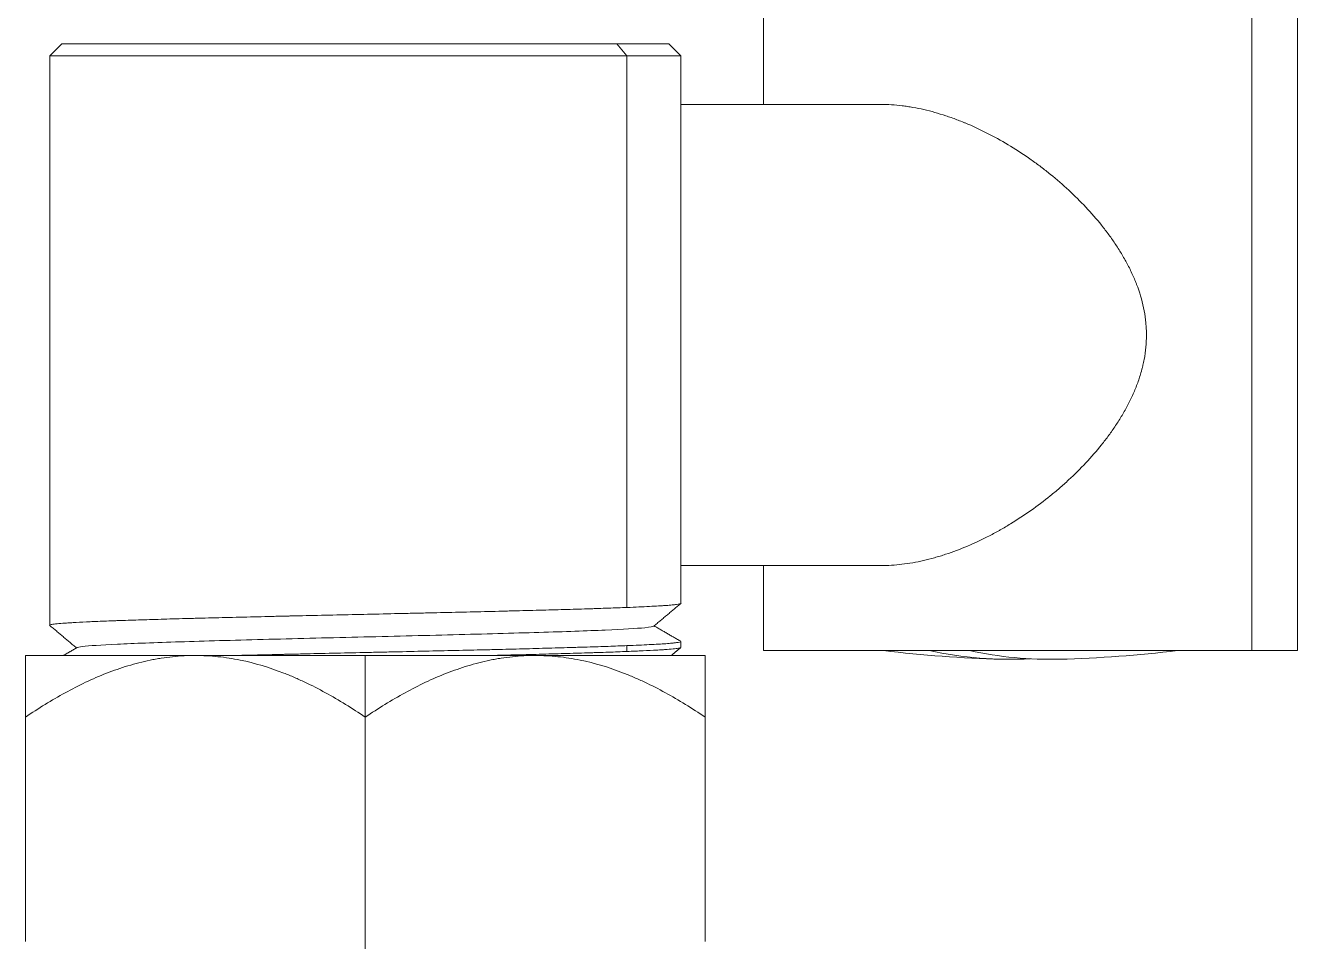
# Model space of a CAD drawing. Header units: millimetres. Extents: x 24958 to 25799, y 1150 to 1745.
# Drawn here: x 25244.7 to 25297.1, y 1458 to 1495.7 of the extents above; entities that cross this region are included whole.
import ezdxf

# ---------------------------------------------------------------- set-up
doc = ezdxf.new("R2010")
doc.units = ezdxf.units.MM

msp = doc.modelspace()

# ---------------------------------------------------------------- linework, layer by layer
at = {"linetype": 'Continuous', "lineweight": 18}
for p, q in [((25275.126, 1498.987), (25275.126, 1492.487)), ((25297.126, 1469.987), (25297.126, 1498.987)), ((25246.226, 1494.987), (25245.726, 1494.487)), ((25269.089, 1494.987), (25246.226, 1494.987)), ((25269.089, 1494.987), (25271.226, 1494.987)), ((25271.726, 1494.487), (25271.226, 1494.987)), ((25269.503, 1494.487), (25245.726, 1494.487)), ((25245.726, 1494.487), (25245.726, 1471.027)), ((25269.503, 1494.487), (25271.726, 1494.487)), ((25271.726, 1471.934), (25271.726, 1494.487)), ((25271.726, 1492.487), (25279.975, 1492.487)), ((25271.726, 1473.487), (25279.975, 1473.487)), ((25275.126, 1473.488), (25275.126, 1469.987)), ((25271.726, 1470.12), (25271.726, 1470.36)), ((25275.126, 1469.987), (25295.246, 1469.987)), ((25295.246, 1469.987), (25297.126, 1469.987)), ((25244.729, 1469.787), (25251.729, 1469.787)), ((25251.729, 1469.787), (25258.726, 1469.787)), ((25258.726, 1469.787), (25265.726, 1469.787)), ((25265.726, 1469.787), (25272.723, 1469.787)), ((25244.726, 1467.242), (25244.726, 1457.997)), ((25258.726, 1467.242), (25258.726, 1457.997)), ((25272.726, 1467.242), (25272.726, 1457.997))]:
    msp.add_line(p, q, dxfattribs=at)
at = {"linetype": 'Continuous', "lineweight": 13}
for p, q in [((25295.246, 1469.987), (25295.246, 1498.987)), ((25269.503, 1494.487), (25269.089, 1494.987)), ((25269.503, 1494.487), (25269.503, 1471.762)), ((25269.503, 1470.189), (25269.503, 1469.949)), ((25258.726, 1467.242), (25258.726, 1469.787)), ((25258.726, 1455.987), (25258.726, 1457.997))]:
    msp.add_line(p, q, dxfattribs=at)
at = {"linetype": 'Continuous', "lineweight": 18}
for start, end in [(262.9711, 268.6029), (271.3971, 277.0289)]:
    msp.add_arc((25286.126, 1519.088), 49.472, start, end, dxfattribs=at)
for centre, major_axis, start_param, end_param in [((25285.297, 1519.088), (0, -49.462), 6.16218, 6.313162), ((25286.955, 1519.088), (0, 49.462), 3.020588, 3.155226)]:
    msp.add_ellipse(centre, major_axis=major_axis, ratio=0.559193, start_param=start_param, end_param=end_param, dxfattribs=at)
for points, knots in [([(25279.975, 1473.487), (25280.256, 1473.487), (25280.542, 1473.506), (25281.123, 1473.576), (25281.419, 1473.628), (25281.869, 1473.731), (25282.02, 1473.769), (25282.21, 1473.823), (25282.286, 1473.844), (25282.363, 1473.867), (25282.477, 1473.902), (25282.554, 1473.927), (25282.934, 1474.052), (25283.236, 1474.167), (25283.837, 1474.422), (25284.135, 1474.562), (25284.505, 1474.754), (25284.579, 1474.793), (25284.689, 1474.853), (25284.726, 1474.873), (25284.799, 1474.913), (25284.982, 1475.016), (25285.163, 1475.121), (25285.59, 1475.382), (25285.869, 1475.566), (25286.413, 1475.95), (25286.678, 1476.151), (25287.067, 1476.465), (25287.195, 1476.572), (25287.447, 1476.791), (25287.572, 1476.902), (25287.941, 1477.244), (25288.177, 1477.478), (25288.629, 1477.96), (25288.845, 1478.208), (25289.154, 1478.593), (25289.254, 1478.723), (25289.448, 1478.987), (25289.542, 1479.121), (25289.724, 1479.395), (25289.813, 1479.535), (25289.939, 1479.748), (25289.981, 1479.82), (25290.062, 1479.965), (25290.101, 1480.038), (25290.216, 1480.258), (25290.288, 1480.407), (25290.422, 1480.71), (25290.484, 1480.863), (25290.597, 1481.175), (25290.648, 1481.333), (25290.704, 1481.535), (25290.715, 1481.576), (25290.736, 1481.657), (25290.746, 1481.698), (25290.775, 1481.821), (25290.792, 1481.903), (25290.838, 1482.15), (25290.862, 1482.316), (25290.893, 1482.649), (25290.901, 1482.816), (25290.901, 1483.068), (25290.9, 1483.152), (25290.894, 1483.279), (25290.891, 1483.321), (25290.885, 1483.406), (25290.868, 1483.616), (25290.838, 1483.824), (25290.746, 1484.317), (25290.656, 1484.638), (25290.528, 1484.992), (25290.513, 1485.031), (25290.484, 1485.109), (25290.438, 1485.225), (25290.389, 1485.34), (25290.289, 1485.567), (25290.217, 1485.715), (25290.065, 1486.007), (25289.985, 1486.15), (25289.818, 1486.432), (25289.73, 1486.571), (25289.548, 1486.845), (25289.453, 1486.98), (25289.307, 1487.18), (25289.257, 1487.246), (25289.156, 1487.378), (25289.105, 1487.443), (25288.846, 1487.766), (25288.629, 1488.015), (25288.178, 1488.496), (25287.944, 1488.728), (25287.459, 1489.178), (25287.208, 1489.395), (25286.82, 1489.71), (25286.689, 1489.813), (25286.422, 1490.015), (25286.286, 1490.114), (25285.873, 1490.406), (25285.593, 1490.591), (25285.024, 1490.938), (25284.736, 1491.101), (25284.149, 1491.406), (25283.851, 1491.547), (25283.51, 1491.692), (25283.472, 1491.708), (25283.396, 1491.739), (25283.358, 1491.755), (25283.244, 1491.801), (25283.016, 1491.89), (25282.789, 1491.971), (25282.335, 1492.121), (25282.034, 1492.206), (25281.584, 1492.31), (25281.434, 1492.34), (25281.21, 1492.38), (25281.135, 1492.392), (25280.986, 1492.415), (25280.912, 1492.425), (25280.544, 1492.469), (25280.256, 1492.487), (25279.975, 1492.487)], [0, 0, 0, 0, 0.03125, 0.03125, 0.0625, 0.0625, 0.078125, 0.078125, 0.082031, 0.085938, 0.085938, 0.09375, 0.09375, 0.125, 0.125, 0.15625, 0.15625, 0.164063, 0.164063, 0.167969, 0.167969, 0.171875, 0.1875, 0.1875, 0.21875, 0.21875, 0.25, 0.25, 0.265625, 0.265625, 0.28125, 0.28125, 0.3125, 0.3125, 0.34375, 0.34375, 0.359375, 0.359375, 0.375, 0.375, 0.390625, 0.390625, 0.398438, 0.398438, 0.40625, 0.40625, 0.421875, 0.421875, 0.4375, 0.4375, 0.453125, 0.453125, 0.457031, 0.457031, 0.460938, 0.460938, 0.46875, 0.46875, 0.484375, 0.484375, 0.5, 0.5, 0.507813, 0.507813, 0.511719, 0.511719, 0.515625, 0.53125, 0.53125, 0.5625, 0.5625, 0.566406, 0.566406, 0.570313, 0.578125, 0.578125, 0.59375, 0.59375, 0.609375, 0.609375, 0.625, 0.625, 0.640625, 0.640625, 0.648438, 0.648438, 0.65625, 0.65625, 0.6875, 0.6875, 0.71875, 0.71875, 0.75, 0.75, 0.765625, 0.765625, 0.78125, 0.78125, 0.8125, 0.8125, 0.84375, 0.84375, 0.875, 0.875, 0.878906, 0.878906, 0.882813, 0.882813, 0.890625, 0.90625, 0.90625, 0.9375, 0.9375, 0.953125, 0.953125, 0.960938, 0.960938, 0.96875, 0.96875, 1, 1, 1, 1]), ([(25245.726, 1471.027), (25245.726, 1471.036), (25245.746, 1471.045), (25245.824, 1471.064), (25245.885, 1471.073), (25246.047, 1471.092), (25246.148, 1471.101), (25246.301, 1471.113), (25246.332, 1471.116), (25246.399, 1471.12), (25246.433, 1471.123), (25246.54, 1471.13), (25246.617, 1471.135), (25246.859, 1471.149), (25247.039, 1471.158), (25247.434, 1471.177), (25247.65, 1471.186), (25248.002, 1471.2), (25248.124, 1471.205), (25248.313, 1471.212), (25248.378, 1471.215), (25248.476, 1471.218), (25248.509, 1471.22), (25248.576, 1471.222), (25248.878, 1471.233), (25249.198, 1471.243), (25249.795, 1471.262), (25250.107, 1471.271), (25250.759, 1471.29), (25251.099, 1471.3), (25251.542, 1471.312), (25251.632, 1471.314), (25251.767, 1471.318), (25251.812, 1471.319), (25251.903, 1471.321), (25252.131, 1471.327), (25252.363, 1471.333), (25252.924, 1471.347), (25253.306, 1471.356), (25254.086, 1471.375), (25254.484, 1471.384), (25255.094, 1471.399), (25255.299, 1471.404), (25255.558, 1471.41), (25255.61, 1471.411), (25255.714, 1471.413), (25255.766, 1471.414), (25255.923, 1471.418), (25256.028, 1471.42), (25256.551, 1471.432), (25256.971, 1471.441), (25257.813, 1471.46), (25258.236, 1471.469), (25259.083, 1471.488), (25259.508, 1471.498), (25259.988, 1471.509), (25260.041, 1471.51), (25260.148, 1471.512), (25260.201, 1471.513), (25260.361, 1471.517), (25260.679, 1471.524), (25260.994, 1471.531), (25261.619, 1471.545), (25262.03, 1471.554), (25262.841, 1471.573), (25263.241, 1471.583), (25263.832, 1471.597), (25264.028, 1471.602), (25264.271, 1471.608), (25264.319, 1471.609), (25264.416, 1471.611), (25264.56, 1471.615), (25264.703, 1471.619), (25265.174, 1471.63), (25265.539, 1471.64), (25266.246, 1471.658), (25266.587, 1471.668), (25267.245, 1471.687), (25267.563, 1471.696), (25267.906, 1471.707), (25267.944, 1471.708), (25268.019, 1471.711), (25268.131, 1471.714), (25268.388, 1471.722), (25268.598, 1471.73), (25269.007, 1471.744), (25269.263, 1471.753), (25269.503, 1471.762)], [0, 0, 0, 0, 0.037091, 0.037091, 0.075607, 0.075607, 0.114124, 0.114124, 0.123753, 0.123753, 0.133382, 0.133382, 0.15264, 0.15264, 0.191156, 0.191156, 0.229673, 0.229673, 0.248931, 0.248931, 0.25856, 0.25856, 0.263375, 0.263375, 0.268189, 0.306705, 0.306705, 0.345222, 0.345222, 0.383738, 0.383738, 0.393367, 0.393367, 0.398182, 0.398182, 0.402996, 0.422255, 0.422255, 0.460771, 0.460771, 0.499287, 0.499287, 0.518545, 0.518545, 0.52336, 0.52336, 0.528175, 0.528175, 0.537804, 0.537804, 0.57632, 0.57632, 0.614836, 0.614836, 0.653353, 0.653353, 0.658167, 0.658167, 0.662982, 0.662982, 0.672611, 0.691869, 0.691869, 0.730385, 0.730385, 0.768902, 0.768902, 0.78816, 0.78816, 0.792975, 0.792975, 0.797789, 0.807418, 0.807418, 0.845935, 0.845935, 0.884451, 0.884451, 0.922967, 0.922967, 0.927782, 0.927782, 0.932596, 0.942225, 0.961484, 0.961484, 1, 1, 1, 1]), ([(25269.503, 1471.762), (25269.677, 1471.769), (25270.005, 1471.783), (25270.438, 1471.804), (25270.687, 1471.818), (25270.831, 1471.826), (25270.859, 1471.828), (25270.914, 1471.831), (25270.94, 1471.833), (25271.019, 1471.838), (25271.068, 1471.842), (25271.209, 1471.852), (25271.292, 1471.859), (25271.436, 1471.872), (25271.558, 1471.886), (25271.638, 1471.9), (25271.697, 1471.914), (25271.715, 1471.92), (25271.723, 1471.927), (25271.723, 1471.928), (25271.723, 1471.928)], [0, 0, 0, 0, 0.124394, 0.248787, 0.373181, 0.373181, 0.404279, 0.404279, 0.435377, 0.435377, 0.497574, 0.497574, 0.621968, 0.621968, 0.746361, 0.870755, 0.870755, 0.995148, 0.995148, 1, 1, 1, 1]), ([(25246.845, 1470.105), (25246.868, 1470.121), (25247.104, 1470.169), (25248.322, 1470.25), (25250.947, 1470.347), (25254.44, 1470.444), (25258.411, 1470.541), (25262.418, 1470.638), (25266.012, 1470.735), (25268.794, 1470.832), (25270.278, 1470.918), (25270.59, 1470.973), (25270.612, 1470.995)], [0, 0, 0, 0, 0.054032, 0.162933, 0.271833, 0.380734, 0.489634, 0.598535, 0.707436, 0.816336, 0.925237, 1, 1, 1, 1]), ([(25271.726, 1470.36), (25271.726, 1470.358), (25271.721, 1470.349), (25271.677, 1470.333), (25271.596, 1470.319), (25271.519, 1470.309), (25271.476, 1470.304), (25271.428, 1470.299), (25271.394, 1470.295), (25271.376, 1470.293), (25271.284, 1470.285), (25271.2, 1470.278), (25271.013, 1470.264), (25270.805, 1470.25), (25270.435, 1470.23), (25270.148, 1470.217), (25269.841, 1470.203), (25269.677, 1470.196), (25269.503, 1470.189)], [0, 0, 0, 0, 0.042833, 0.162478, 0.282124, 0.282124, 0.341947, 0.371859, 0.371859, 0.40177, 0.40177, 0.521416, 0.521416, 0.641062, 0.760708, 0.880354, 0.880354, 1, 1, 1, 1]), ([(25269.503, 1470.189), (25269.263, 1470.18), (25268.751, 1470.161), (25268.175, 1470.142), (25267.794, 1470.13), (25267.717, 1470.127), (25267.561, 1470.123), (25267.324, 1470.116), (25267.081, 1470.108), (25266.586, 1470.094), (25266.245, 1470.085), (25265.539, 1470.066), (25265.174, 1470.057), (25264.61, 1470.042), (25264.419, 1470.038), (25264.177, 1470.032), (25264.128, 1470.031), (25264.031, 1470.028), (25263.981, 1470.027), (25263.834, 1470.023), (25263.736, 1470.021), (25263.241, 1470.009), (25262.841, 1470), (25262.029, 1469.981), (25261.618, 1469.972), (25260.786, 1469.953), (25260.365, 1469.943), (25259.832, 1469.931), (25259.725, 1469.929), (25259.511, 1469.924), (25259.191, 1469.917), (25258.872, 1469.91), (25258.235, 1469.896), (25257.812, 1469.887), (25256.971, 1469.868), (25256.551, 1469.858), (25255.926, 1469.844), (25255.717, 1469.839), (25255.458, 1469.834), (25255.406, 1469.832), (25255.302, 1469.83), (25255.147, 1469.826), (25254.994, 1469.823), (25254.484, 1469.811), (25254.086, 1469.802), (25253.629, 1469.791), (25253.563, 1469.789), (25253.498, 1469.788)], [0, 0, 0, 0, 0.070574, 0.141148, 0.141148, 0.158792, 0.158792, 0.176435, 0.211722, 0.211722, 0.282296, 0.282296, 0.352871, 0.352871, 0.388158, 0.388158, 0.396979, 0.396979, 0.405801, 0.405801, 0.423445, 0.423445, 0.494019, 0.494019, 0.564593, 0.564593, 0.635167, 0.635167, 0.652811, 0.652811, 0.670454, 0.705741, 0.705741, 0.776315, 0.776315, 0.846889, 0.846889, 0.882177, 0.882177, 0.890998, 0.890998, 0.89982, 0.917464, 0.917464, 0.988038, 0.988038, 1, 1, 1, 1]), ([(25264.016, 1469.788), (25264.085, 1469.789), (25264.154, 1469.791), (25264.271, 1469.794), (25264.319, 1469.795), (25264.416, 1469.797), (25264.56, 1469.801), (25264.703, 1469.804), (25265.174, 1469.816), (25265.539, 1469.825), (25266.246, 1469.844), (25266.587, 1469.854), (25267.245, 1469.873), (25267.563, 1469.882), (25267.906, 1469.893), (25267.944, 1469.894), (25268.019, 1469.896), (25268.131, 1469.9), (25268.388, 1469.908), (25268.598, 1469.915), (25269.007, 1469.929), (25269.263, 1469.939), (25269.503, 1469.949)], [0, 0, 0, 0, 0.031093, 0.031093, 0.053114, 0.053114, 0.075134, 0.119176, 0.119176, 0.29534, 0.29534, 0.471505, 0.471505, 0.64767, 0.64767, 0.669691, 0.669691, 0.691711, 0.735753, 0.823835, 0.823835, 1, 1, 1, 1]), ([(25269.503, 1469.949), (25269.743, 1469.958), (25269.964, 1469.968), (25270.369, 1469.987), (25270.553, 1469.996), (25270.8, 1470.01), (25270.878, 1470.015), (25270.987, 1470.022), (25271.023, 1470.024), (25271.09, 1470.029), (25271.123, 1470.032), (25271.279, 1470.043), (25271.383, 1470.053), (25271.551, 1470.072), (25271.615, 1470.081), (25271.68, 1470.095), (25271.696, 1470.1), (25271.713, 1470.107), (25271.72, 1470.11), (25271.723, 1470.114), (25271.725, 1470.116), (25271.726, 1470.118), (25271.726, 1470.119), (25271.726, 1470.119), (25271.726, 1470.12)], [0, 0, 0, 0, 0.165645, 0.165645, 0.331291, 0.331291, 0.414113, 0.414113, 0.455525, 0.455525, 0.496936, 0.496936, 0.662582, 0.662582, 0.828227, 0.828227, 0.91105, 0.91105, 0.952461, 0.973167, 0.973167, 0.993872, 0.993872, 1, 1, 1, 1]), ([(25244.726, 1467.242), (25244.994, 1467.424), (25245.264, 1467.599), (25245.81, 1467.935), (25246.085, 1468.096), (25246.64, 1468.4), (25247.201, 1468.688), (25248.062, 1469.062), (25248.651, 1469.268), (25249.248, 1469.448), (25249.55, 1469.526), (25249.934, 1469.605), (25250.012, 1469.62), (25250.128, 1469.641), (25250.166, 1469.648), (25250.244, 1469.661), (25250.438, 1469.693), (25250.633, 1469.718), (25251.101, 1469.767), (25251.413, 1469.784), (25251.727, 1469.783)], [0, 0, 0, 0, 0.125, 0.125, 0.25, 0.25, 0.375, 0.5, 0.625, 0.625, 0.75, 0.75, 0.78125, 0.78125, 0.796875, 0.796875, 0.8125, 0.875, 0.875, 1, 1, 1, 1]), ([(25244.726, 1469.783), (25244.726, 1469.783), (25244.726, 1469.767), (25244.726, 1469.703), (25244.726, 1469.656), (25244.726, 1469.471), (25244.726, 1469.29), (25244.726, 1469.031), (25244.726, 1469.002), (25244.726, 1468.942), (25244.726, 1468.849), (25244.726, 1468.751), (25244.726, 1468.548), (25244.726, 1468.403), (25244.726, 1468.097), (25244.726, 1467.936), (25244.726, 1467.599), (25244.726, 1467.424), (25244.726, 1467.242)], [0, 0, 0, 0, 0.125, 0.125, 0.25, 0.25, 0.5, 0.5, 0.53125, 0.53125, 0.5625, 0.625, 0.625, 0.75, 0.75, 0.875, 0.875, 1, 1, 1, 1]), ([(25251.727, 1469.783), (25252.04, 1469.783), (25252.349, 1469.767), (25252.964, 1469.703), (25253.269, 1469.656), (25254.177, 1469.471), (25254.774, 1469.29), (25255.438, 1469.031), (25255.511, 1469.002), (25255.658, 1468.942), (25255.876, 1468.849), (25256.093, 1468.751), (25256.523, 1468.548), (25256.806, 1468.403), (25257.365, 1468.097), (25257.641, 1467.936), (25258.188, 1467.599), (25258.458, 1467.424), (25258.726, 1467.242)], [0, 0, 0, 0, 0.125, 0.125, 0.25, 0.25, 0.5, 0.5, 0.53125, 0.53125, 0.5625, 0.625, 0.625, 0.75, 0.75, 0.875, 0.875, 1, 1, 1, 1]), ([(25258.726, 1467.242), (25258.994, 1467.424), (25259.264, 1467.599), (25259.809, 1467.935), (25260.085, 1468.096), (25260.64, 1468.4), (25261.201, 1468.688), (25262.062, 1469.062), (25262.651, 1469.268), (25263.248, 1469.448), (25263.55, 1469.526), (25263.934, 1469.605), (25264.012, 1469.62), (25264.128, 1469.641), (25264.166, 1469.648), (25264.244, 1469.661), (25264.438, 1469.693), (25264.633, 1469.718), (25265.101, 1469.767), (25265.413, 1469.784), (25265.727, 1469.783)], [0, 0, 0, 0, 0.125, 0.125, 0.25, 0.25, 0.375, 0.5, 0.625, 0.625, 0.75, 0.75, 0.78125, 0.78125, 0.796875, 0.796875, 0.8125, 0.875, 0.875, 1, 1, 1, 1]), ([(25265.727, 1469.783), (25266.04, 1469.783), (25266.349, 1469.767), (25266.964, 1469.703), (25267.269, 1469.656), (25268.177, 1469.471), (25268.774, 1469.29), (25269.438, 1469.031), (25269.511, 1469.002), (25269.658, 1468.942), (25269.876, 1468.849), (25270.093, 1468.751), (25270.523, 1468.548), (25270.806, 1468.403), (25271.365, 1468.097), (25271.641, 1467.936), (25272.188, 1467.599), (25272.458, 1467.424), (25272.726, 1467.242)], [0, 0, 0, 0, 0.125, 0.125, 0.25, 0.25, 0.5, 0.5, 0.53125, 0.53125, 0.5625, 0.625, 0.625, 0.75, 0.75, 0.875, 0.875, 1, 1, 1, 1]), ([(25272.726, 1467.242), (25272.726, 1467.424), (25272.726, 1467.599), (25272.726, 1467.935), (25272.726, 1468.096), (25272.726, 1468.4), (25272.726, 1468.688), (25272.726, 1469.062), (25272.726, 1469.268), (25272.726, 1469.448), (25272.726, 1469.526), (25272.726, 1469.605), (25272.726, 1469.62), (25272.726, 1469.641), (25272.726, 1469.648), (25272.726, 1469.661), (25272.726, 1469.693), (25272.726, 1469.718), (25272.726, 1469.767), (25272.726, 1469.784), (25272.726, 1469.783)], [0, 0, 0, 0, 0.125, 0.125, 0.25, 0.25, 0.375, 0.5, 0.625, 0.625, 0.75, 0.75, 0.78125, 0.78125, 0.796875, 0.796875, 0.8125, 0.875, 0.875, 1, 1, 1, 1])]:
    msp.add_open_spline(points, degree=3, knots=knots, dxfattribs=at)
for points in [[(25270.605, 1470.989), (25271.167, 1471.462), (25271.73, 1471.934)], [(25245.723, 1471.026), (25246.277, 1470.561), (25246.83, 1470.097)], [(25271.723, 1470.368), (25271.172, 1470.686), (25270.622, 1471.004)], [(25246.851, 1470.109), (25246.573, 1469.948), (25246.295, 1469.787)], [(25271.335, 1469.787), (25271.531, 1469.952), (25271.727, 1470.117)]]:
    msp.add_open_spline(points, degree=2, dxfattribs=at)

doc.saveas('drawing.dxf')
